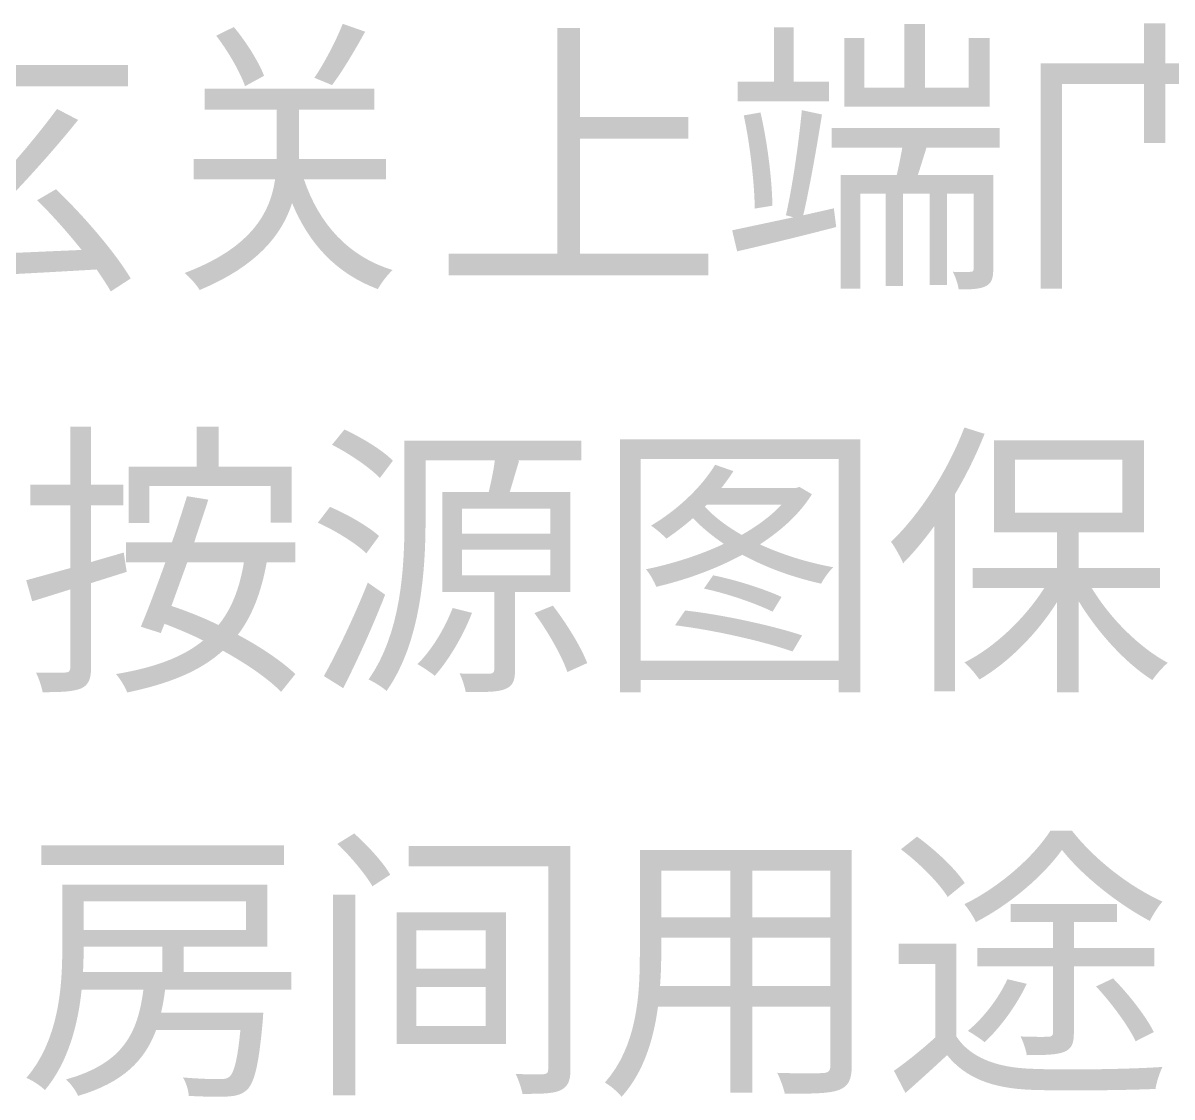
# Model space of a CAD drawing. Header units: millimetres. Extents: x -4600 to 229000, y -4300 to 19460.
# Drawn here: x 20593 to 21732, y 10170 to 11236 of the extents above; entities that cross this region are included whole.
import ezdxf

# ---------------------------------------------------------------- set-up
doc = ezdxf.new("R2010")
doc.units = ezdxf.units.MM
doc.header["$LTSCALE"] = 100
doc.layers.add('A-NOTE', color=7, linetype='Continuous', lineweight=18)

# ---------------------------------------------------------------- blocks, each defined once
blk = doc.blocks.new('A01_SHEET')
at = {"layer": 'A-NOTE'}
h = blk.add_hatch(color=256, dxfattribs=at)
edge = h.paths.add_edge_path()
edge.add_spline(control_points=[(20460.2, 11115.6), (20488.2, 11099), (20522.6, 11074.4), (20544.1, 11055.2)], knot_values=[0, 0, 0, 0, 1, 1, 1, 1], degree=3, periodic=0)
edge.add_spline(control_points=[(20544.1, 11055.2), (20526, 11036.3), (20507.7, 11018.8), (20491.1, 11004.2)], knot_values=[0, 0, 0, 0, 1, 1, 1, 1], degree=3, periodic=0)
edge.add_line((20491.1, 11004.2), (20449, 11002.7))
edge.add_line((20449, 11002.7), (20451.3, 10980.4))
edge.add_spline(control_points=[(20451.3, 10980.4), (20506, 10983), (20587.6, 10987), (20665.6, 10991.6)], knot_values=[0, 0, 0, 0, 1, 1, 1, 1], degree=3, periodic=0)
edge.add_spline(control_points=[(20665.6, 10991.6), (20671, 10983.5), (20675.9, 10976.4), (20679.6, 10969.8)], knot_values=[0, 0, 0, 0, 1, 1, 1, 1], degree=3, periodic=0)
edge.add_line((20679.6, 10969.8), (20699.4, 10982.7))
edge.add_spline(control_points=[(20699.4, 10982.7), (20684.8, 11007.3), (20653.8, 11044), (20625.2, 11071.2)], knot_values=[0, 0, 0, 0, 1, 1, 1, 1], degree=3, periodic=0)
edge.add_line((20625.2, 11071.2), (20606.5, 11060.3))
edge.add_spline(control_points=[(20606.5, 11060.3), (20621.2, 11046), (20636.9, 11028.2), (20650.7, 11011)], knot_values=[0, 0, 0, 0, 1, 1, 1, 1], degree=3, periodic=0)
edge.add_line((20650.7, 11011), (20520.6, 11005.3))
edge.add_spline(control_points=[(20520.6, 11005.3), (20562.4, 11043.4), (20611.7, 11095.6), (20647.2, 11140)], knot_values=[0, 0, 0, 0, 1, 1, 1, 1], degree=3, periodic=0)
edge.add_line((20647.2, 11140), (20626.3, 11150.9))
edge.add_spline(control_points=[(20626.3, 11150.9), (20608.3, 11126.5), (20584.8, 11098.4), (20559.8, 11071.8)], knot_values=[0, 0, 0, 0, 1, 1, 1, 1], degree=3, periodic=0)
edge.add_spline(control_points=[(20559.8, 11071.8), (20548.7, 11081.8), (20533.2, 11093.3), (20516.9, 11104.2)], knot_values=[0, 0, 0, 0, 1, 1, 1, 1], degree=3, periodic=0)
edge.add_spline(control_points=[(20516.9, 11104.2), (20534.6, 11122.5), (20555.6, 11149.1), (20571.6, 11171.5)], knot_values=[0, 0, 0, 0, 1, 1, 1, 1], degree=3, periodic=0)
edge.add_line((20571.6, 11171.5), (20567.6, 11173.2))
edge.add_line((20567.6, 11173.2), (20696.8, 11173.2))
edge.add_line((20696.8, 11173.2), (20696.8, 11194.4))
edge.add_line((20696.8, 11194.4), (20581.3, 11194.4))
edge.add_line((20581.3, 11194.4), (20581.3, 11236.2))
edge.add_line((20581.3, 11236.2), (20559, 11236.2))
edge.add_line((20559, 11236.2), (20559, 11194.4))
edge.add_line((20559, 11194.4), (20444.7, 11194.4))
edge.add_line((20444.7, 11194.4), (20444.7, 11173.2))
edge.add_line((20444.7, 11173.2), (20544.7, 11173.2))
edge.add_spline(control_points=[(20544.7, 11173.2), (20532.6, 11154.3), (20515.7, 11131.7), (20500.5, 11115)], knot_values=[0, 0, 0, 0, 1, 1, 1, 1], degree=3, periodic=0)
edge.add_spline(control_points=[(20500.5, 11115), (20491.4, 11120.8), (20482.2, 11126.5), (20473.6, 11131.4)], knot_values=[0, 0, 0, 0, 1, 1, 1, 1], degree=3, periodic=0)
edge.add_line((20473.6, 11131.4), (20460.2, 11115.6))
h = blk.add_hatch(color=256, dxfattribs=at)
edge = h.paths.add_edge_path()
edge.add_spline(control_points=[(20784.2, 11223.6), (20795.9, 11208.4), (20808, 11187.5), (20812.8, 11173.5)], knot_values=[0, 0, 0, 0, 1, 1, 1, 1], degree=3, periodic=0)
edge.add_line((20812.8, 11173.5), (20831.7, 11183.8))
edge.add_spline(control_points=[(20831.7, 11183.8), (20826.6, 11197.3), (20814, 11217.6), (20801.7, 11232.2)], knot_values=[0, 0, 0, 0, 1, 1, 1, 1], degree=3, periodic=0)
edge.add_line((20801.7, 11232.2), (20784.2, 11223.6))
h = blk.add_hatch(color=256, dxfattribs=at)
edge = h.paths.add_edge_path()
edge.add_spline(control_points=[(20909.7, 11235.4), (20903.4, 11219), (20891.3, 11196.1), (20881.6, 11181.8)], knot_values=[0, 0, 0, 0, 1, 1, 1, 1], degree=3, periodic=0)
edge.add_line((20881.6, 11181.8), (20899.1, 11174.6))
edge.add_spline(control_points=[(20899.1, 11174.6), (20909.4, 11188.1), (20921.7, 11209), (20932, 11227.6)], knot_values=[0, 0, 0, 0, 1, 1, 1, 1], degree=3, periodic=0)
edge.add_line((20932, 11227.6), (20909.7, 11235.4))
for points in [[(21122.5, 11231.4), (21122.5, 11007.3), (21014.8, 11007.3), (21014.8, 10985.8), (21272.4, 10985.8), (21272.4, 11007.3), (21145.2, 11007.3), (21145.2, 11121.3), (21252.6, 11121.3), (21252.6, 11142.8), (21145.2, 11142.8), (21145.2, 11231.4), (21122.5, 11231.4)], [(21337.7, 11231.9), (21337.7, 11178.1), (21301.6, 11178.1), (21301.6, 11158.6), (21392.1, 11158.6), (21392.1, 11178.1), (21357.2, 11178.1), (21357.2, 11231.9), (21337.7, 11231.9)], [(21407.3, 11221.3), (21407.3, 11153.1), (21551.4, 11153.1), (21551.4, 11221.3), (21530.8, 11221.3), (21530.8, 11172.1), (21487.5, 11172.1), (21487.5, 11235.1), (21466.9, 11235.1), (21466.9, 11172.1), (21427.1, 11172.1), (21427.1, 11221.3), (21407.3, 11221.3)], [(20697.4, 10795.8), (20697.4, 10740), (20717.7, 10740), (20717.7, 10776.6), (20838.3, 10776.6), (20838.3, 10740.3), (20859.2, 10740.3), (20859.2, 10795.8), (20786.5, 10795.8), (20786.5, 10835.7), (20764.7, 10835.7), (20764.7, 10795.8), (20697.4, 10795.8)], [(20610.8, 10420.2), (20610.8, 10400.7), (20851.5, 10400.7), (20851.5, 10420.2), (20610.8, 10420.2)], [(20900.2, 10371.2), (20900.2, 10172.1), (20922.3, 10172.1), (20922.3, 10371.2), (20900.2, 10371.2)]]:
    blk.add_hatch(color=256, dxfattribs=at).paths.add_polyline_path(points)
h = blk.add_hatch(color=256, dxfattribs=at)
edge = h.paths.add_edge_path()
edge.add_line((21704.7, 11235.9), (21704.7, 11196.1))
edge.add_line((21704.7, 11196.1), (21602.1, 11196.1))
edge.add_line((21602.1, 11196.1), (21602.1, 10972.4))
edge.add_line((21602.1, 10972.4), (21623.3, 10972.4))
edge.add_line((21623.3, 10972.4), (21623.3, 11175.8))
edge.add_line((21623.3, 11175.8), (21704.7, 11175.8))
edge.add_line((21704.7, 11175.8), (21704.7, 11117))
edge.add_line((21704.7, 11117), (21725.9, 11117))
edge.add_line((21725.9, 11117), (21725.9, 11175.8))
edge.add_line((21725.9, 11175.8), (21809.5, 11175.8))
edge.add_line((21809.5, 11175.8), (21809.5, 11000.2))
edge.add_spline(control_points=[(21809.5, 11000.2), (21809.5, 10995.3), (21807.8, 10993.9), (21802.7, 10993.6)], knot_values=[0, 0, 0, 0, 1, 1, 1, 1], degree=3, periodic=0)
edge.add_spline(control_points=[(21802.7, 10993.6), (21797.5, 10993.6), (21779.7, 10993.3), (21762, 10994.1)], knot_values=[0, 0, 0, 0, 1, 1, 1, 1], degree=3, periodic=0)
edge.add_spline(control_points=[(21762, 10994.1), (21765.4, 10988.1), (21768.9, 10978.1), (21770, 10972.1)], knot_values=[0, 0, 0, 0, 1, 1, 1, 1], degree=3, periodic=0)
edge.add_spline(control_points=[(21770, 10972.1), (21793.5, 10972.1), (21809.2, 10972.4), (21818.4, 10976.1)], knot_values=[0, 0, 0, 0, 1, 1, 1, 1], degree=3, periodic=0)
edge.add_spline(control_points=[(21818.4, 10976.1), (21827.6, 10979.5), (21831, 10986.1), (21831, 10999.9)], knot_values=[0, 0, 0, 0, 1, 1, 1, 1], degree=3, periodic=0)
edge.add_line((21831, 10999.9), (21831, 11196.1))
edge.add_line((21831, 11196.1), (21725.9, 11196.1))
edge.add_line((21725.9, 11196.1), (21725.9, 11235.9))
edge.add_line((21725.9, 11235.9), (21704.7, 11235.9))
h = blk.add_hatch(color=256, dxfattribs=at)
edge = h.paths.add_edge_path()
edge.add_line((20761.8, 11101.3), (20761.8, 11080.9))
edge.add_line((20761.8, 11080.9), (20842.6, 11080.9))
edge.add_spline(control_points=[(20842.6, 11080.9), (20838, 11048.9), (20820, 11013.3), (20752.9, 10988.1)], knot_values=[0, 0, 0, 0, 1, 1, 1, 1], degree=3, periodic=0)
edge.add_spline(control_points=[(20752.9, 10988.1), (20758.1, 10983.8), (20765, 10976.1), (20767.8, 10971.2)], knot_values=[0, 0, 0, 0, 1, 1, 1, 1], degree=3, periodic=0)
edge.add_spline(control_points=[(20767.8, 10971.2), (20824.9, 10995), (20849.5, 11026.2), (20859.5, 11057.5)], knot_values=[0, 0, 0, 0, 1, 1, 1, 1], degree=3, periodic=0)
edge.add_spline(control_points=[(20859.5, 11057.5), (20876.4, 11016.5), (20903.9, 10987.3), (20944.6, 10972.1)], knot_values=[0, 0, 0, 0, 1, 1, 1, 1], degree=3, periodic=0)
edge.add_spline(control_points=[(20944.6, 10972.1), (20947.8, 10978.1), (20954.1, 10986.4), (20959.2, 10991)], knot_values=[0, 0, 0, 0, 1, 1, 1, 1], degree=3, periodic=0)
edge.add_spline(control_points=[(20959.2, 10991), (20914.8, 11004.7), (20886.2, 11037.1), (20871.3, 11080.9)], knot_values=[0, 0, 0, 0, 1, 1, 1, 1], degree=3, periodic=0)
edge.add_line((20871.3, 11080.9), (20952.6, 11080.9))
edge.add_line((20952.6, 11080.9), (20952.6, 11101.3))
edge.add_line((20952.6, 11101.3), (20866.4, 11101.3))
edge.add_line((20866.4, 11101.3), (20866.4, 11106.4))
edge.add_line((20866.4, 11106.4), (20866.4, 11150.3))
edge.add_line((20866.4, 11150.3), (20941.2, 11150.3))
edge.add_line((20941.2, 11150.3), (20941.2, 11170.9))
edge.add_line((20941.2, 11170.9), (20772.7, 11170.9))
edge.add_line((20772.7, 11170.9), (20772.7, 11150.3))
edge.add_line((20772.7, 11150.3), (20844.3, 11150.3))
edge.add_line((20844.3, 11150.3), (20844.3, 11106.7))
edge.add_line((20844.3, 11106.7), (20844.3, 11101.3))
edge.add_line((20844.3, 11101.3), (20761.8, 11101.3))
h = blk.add_hatch(color=256, dxfattribs=at)
edge = h.paths.add_edge_path()
edge.add_spline(control_points=[(21365.2, 11149.7), (21362.3, 11118.2), (21355.7, 11072.4), (21349.4, 11045.4)], knot_values=[0, 0, 0, 0, 1, 1, 1, 1], degree=3, periodic=0)
edge.add_line((21349.4, 11045.4), (21356.9, 11043.4))
edge.add_line((21356.9, 11043.4), (21296.1, 11030.5))
edge.add_line((21296.1, 11030.5), (21301, 11009.6))
edge.add_spline(control_points=[(21301, 11009.6), (21328.5, 11015.9), (21364.9, 11024.8), (21399.3, 11033.7)], knot_values=[0, 0, 0, 0, 1, 1, 1, 1], degree=3, periodic=0)
edge.add_line((21399.3, 11033.7), (21397, 11052.3))
edge.add_line((21397, 11052.3), (21366.6, 11045.4))
edge.add_spline(control_points=[(21366.6, 11045.4), (21372.9, 11072.1), (21380.1, 11113.6), (21385.2, 11145.4)], knot_values=[0, 0, 0, 0, 1, 1, 1, 1], degree=3, periodic=0)
edge.add_line((21385.2, 11145.4), (21365.2, 11149.7))
edge = h.paths.add_edge_path(flags=0)
edge.add_spline(control_points=[(21307.6, 11144.5), (21313.9, 11115.3), (21318.2, 11076.9), (21318.5, 11052)], knot_values=[0, 0, 0, 0, 1, 1, 1, 1], degree=3, periodic=0)
edge.add_line((21318.5, 11052), (21336, 11054.9))
edge.add_spline(control_points=[(21336, 11054.9), (21335.7, 11080.1), (21331.1, 11117.9), (21324.2, 11147.4)], knot_values=[0, 0, 0, 0, 1, 1, 1, 1], degree=3, periodic=0)
edge.add_line((21324.2, 11147.4), (21307.6, 11144.5))
h = blk.add_hatch(color=256, dxfattribs=at)
edge = h.paths.add_edge_path()
edge.add_line((21403.9, 11085.5), (21403.9, 10972.4))
edge.add_line((21403.9, 10972.4), (21423.3, 10972.4))
edge.add_line((21423.3, 10972.4), (21423.3, 11066.9))
edge.add_line((21423.3, 11066.9), (21448.3, 11066.9))
edge.add_line((21448.3, 11066.9), (21448.3, 10975.2))
edge.add_line((21448.3, 10975.2), (21465.5, 10975.2))
edge.add_line((21465.5, 10975.2), (21465.5, 11066.9))
edge.add_line((21465.5, 11066.9), (21492.1, 11066.9))
edge.add_line((21492.1, 11066.9), (21492.1, 10976.1))
edge.add_line((21492.1, 10976.1), (21509.3, 10976.1))
edge.add_line((21509.3, 10976.1), (21509.3, 11066.9))
edge.add_line((21509.3, 11066.9), (21535.6, 11066.9))
edge.add_line((21535.6, 11066.9), (21535.6, 10992.4))
edge.add_spline(control_points=[(21535.6, 10992.4), (21535.6, 10990.1), (21535.1, 10989.3), (21532.5, 10989.3)], knot_values=[0, 0, 0, 0, 1, 1, 1, 1], degree=3, periodic=0)
edge.add_spline(control_points=[(21532.5, 10989.3), (21530.2, 10989), (21523, 10989), (21515, 10989.3)], knot_values=[0, 0, 0, 0, 1, 1, 1, 1], degree=3, periodic=0)
edge.add_spline(control_points=[(21515, 10989.3), (21517.6, 10984.4), (21520.2, 10977), (21520.8, 10971.8)], knot_values=[0, 0, 0, 0, 1, 1, 1, 1], degree=3, periodic=0)
edge.add_spline(control_points=[(21520.8, 10971.8), (21533.9, 10971.8), (21542, 10972.1), (21548, 10975.2)], knot_values=[0, 0, 0, 0, 1, 1, 1, 1], degree=3, periodic=0)
edge.add_spline(control_points=[(21548, 10975.2), (21553.7, 10978.1), (21555.1, 10983.3), (21555.1, 10992.1)], knot_values=[0, 0, 0, 0, 1, 1, 1, 1], degree=3, periodic=0)
edge.add_line((21555.1, 10992.1), (21555.1, 11085.5))
edge.add_line((21555.1, 11085.5), (21480.4, 11085.5))
edge.add_line((21480.4, 11085.5), (21488.9, 11112.5))
edge.add_line((21488.9, 11112.5), (21561.4, 11112.5))
edge.add_line((21561.4, 11112.5), (21561.4, 11131.9))
edge.add_line((21561.4, 11131.9), (21394.7, 11131.9))
edge.add_line((21394.7, 11131.9), (21394.7, 11112.5))
edge.add_line((21394.7, 11112.5), (21464.9, 11112.5))
edge.add_spline(control_points=[(21464.9, 11112.5), (21463.2, 11103.6), (21461.4, 11093.8), (21459.4, 11085.5)], knot_values=[0, 0, 0, 0, 1, 1, 1, 1], degree=3, periodic=0)
edge.add_line((21459.4, 11085.5), (21403.9, 11085.5))
h = blk.add_hatch(color=256, dxfattribs=at)
edge = h.paths.add_edge_path()
edge.add_line((20639.5, 10835.7), (20639.5, 10778.1))
edge.add_line((20639.5, 10778.1), (20599.7, 10778.1))
edge.add_line((20599.7, 10778.1), (20599.7, 10757.7))
edge.add_line((20599.7, 10757.7), (20639.5, 10757.7))
edge.add_line((20639.5, 10757.7), (20639.5, 10695.3))
edge.add_line((20639.5, 10695.3), (20595.7, 10683.2))
edge.add_line((20595.7, 10683.2), (20601.7, 10662.3))
edge.add_line((20601.7, 10662.3), (20639.5, 10674.1))
edge.add_line((20639.5, 10674.1), (20639.5, 10597))
edge.add_spline(control_points=[(20639.5, 10597), (20639.5, 10592.7), (20637.8, 10591.6), (20634.1, 10591.6)], knot_values=[0, 0, 0, 0, 1, 1, 1, 1], degree=3, periodic=0)
edge.add_spline(control_points=[(20634.1, 10591.6), (20630.3, 10591.3), (20618.6, 10591.3), (20605.4, 10591.6)], knot_values=[0, 0, 0, 0, 1, 1, 1, 1], degree=3, periodic=0)
edge.add_spline(control_points=[(20605.4, 10591.6), (20608.3, 10585.8), (20611.1, 10577.2), (20612, 10572.1)], knot_values=[0, 0, 0, 0, 1, 1, 1, 1], degree=3, periodic=0)
edge.add_spline(control_points=[(20612, 10572.1), (20630.9, 10572.1), (20642.6, 10572.7), (20650.1, 10575.8)], knot_values=[0, 0, 0, 0, 1, 1, 1, 1], degree=3, periodic=0)
edge.add_spline(control_points=[(20650.1, 10575.8), (20657.5, 10579.2), (20660.1, 10585), (20660.1, 10597)], knot_values=[0, 0, 0, 0, 1, 1, 1, 1], degree=3, periodic=0)
edge.add_line((20660.1, 10597), (20660.1, 10680.4))
edge.add_line((20660.1, 10680.4), (20695.4, 10691.5))
edge.add_line((20695.4, 10691.5), (20692.5, 10710.7))
edge.add_line((20692.5, 10710.7), (20660.1, 10701.3))
edge.add_line((20660.1, 10701.3), (20660.1, 10757.7))
edge.add_line((20660.1, 10757.7), (20692.2, 10757.7))
edge.add_line((20692.2, 10757.7), (20692.2, 10778.1))
edge.add_line((20692.2, 10778.1), (20660.1, 10778.1))
edge.add_line((20660.1, 10778.1), (20660.1, 10835.7))
edge.add_line((20660.1, 10835.7), (20639.5, 10835.7))
h = blk.add_hatch(color=256, dxfattribs=at)
edge = h.paths.add_edge_path()
edge.add_spline(control_points=[(20899.1, 10817.6), (20916.2, 10809), (20936.6, 10795), (20946.6, 10784.7)], knot_values=[0, 0, 0, 0, 1, 1, 1, 1], degree=3, periodic=0)
edge.add_line((20946.6, 10784.7), (20959.5, 10801.8))
edge.add_spline(control_points=[(20959.5, 10801.8), (20949.5, 10812.2), (20928.6, 10824.8), (20911.4, 10832.8)], knot_values=[0, 0, 0, 0, 1, 1, 1, 1], degree=3, periodic=0)
edge.add_line((20911.4, 10832.8), (20899.1, 10817.6))
h = blk.add_hatch(color=256, dxfattribs=at)
edge = h.paths.add_edge_path()
edge.add_spline(control_points=[(21526.5, 10834.8), (21509.9, 10791.5), (21482.4, 10748.8), (21453.7, 10721.3)], knot_values=[0, 0, 0, 0, 1, 1, 1, 1], degree=3, periodic=0)
edge.add_spline(control_points=[(21453.7, 10721.3), (21457.4, 10716.5), (21463.7, 10705), (21465.7, 10700.1)], knot_values=[0, 0, 0, 0, 1, 1, 1, 1], degree=3, periodic=0)
edge.add_spline(control_points=[(21465.7, 10700.1), (21476.3, 10710.7), (21486.7, 10723.3), (21496.7, 10737.1)], knot_values=[0, 0, 0, 0, 1, 1, 1, 1], degree=3, periodic=0)
edge.add_line((21496.7, 10737.1), (21496.7, 10572.9))
edge.add_line((21496.7, 10572.9), (21517.3, 10572.9))
edge.add_line((21517.3, 10572.9), (21517.3, 10768.9))
edge.add_spline(control_points=[(21517.3, 10768.9), (21528.5, 10787.8), (21538.5, 10808.2), (21546.5, 10828.5)], knot_values=[0, 0, 0, 0, 1, 1, 1, 1], degree=3, periodic=0)
edge.add_line((21546.5, 10828.5), (21526.5, 10834.8))
h = blk.add_hatch(color=256, dxfattribs=at)
edge = h.paths.add_edge_path()
edge.add_line((21008.5, 10770.9), (21008.5, 10671.5))
edge.add_line((21008.5, 10671.5), (21060.1, 10671.5))
edge.add_line((21060.1, 10671.5), (21060.1, 10595))
edge.add_spline(control_points=[(21060.1, 10595), (21060.1, 10591.8), (21058.9, 10590.7), (21055.5, 10590.4)], knot_values=[0, 0, 0, 0, 1, 1, 1, 1], degree=3, periodic=0)
edge.add_spline(control_points=[(21055.5, 10590.4), (21051.8, 10590.4), (21039.2, 10590.4), (21025.7, 10590.7)], knot_values=[0, 0, 0, 0, 1, 1, 1, 1], degree=3, periodic=0)
edge.add_spline(control_points=[(21025.7, 10590.7), (21028.3, 10585.3), (21030.8, 10577.5), (21031.7, 10572.4)], knot_values=[0, 0, 0, 0, 1, 1, 1, 1], degree=3, periodic=0)
edge.add_spline(control_points=[(21031.7, 10572.4), (21050.6, 10572.1), (21063.2, 10572.1), (21071, 10575.2), (21078.7, 10578.4), (21080.7, 10583.8), (21080.7, 10594.4)], knot_values=[0, 0, 0, 0, 1, 1, 1, 2, 2, 2, 2], degree=3, periodic=0)
edge.add_line((21080.7, 10594.4), (21080.7, 10671.5))
edge.add_line((21080.7, 10671.5), (21135.7, 10671.5))
edge.add_line((21135.7, 10671.5), (21135.7, 10770.9))
edge.add_line((21135.7, 10770.9), (21075.5, 10770.9))
edge.add_line((21075.5, 10770.9), (21084.7, 10801.8))
edge.add_line((21084.7, 10801.8), (21083.3, 10802.1))
edge.add_line((21083.3, 10802.1), (21146.6, 10802.1))
edge.add_line((21146.6, 10802.1), (21146.6, 10821.6))
edge.add_line((21146.6, 10821.6), (20971, 10821.6))
edge.add_line((20971, 10821.6), (20971, 10743.1))
edge.add_spline(control_points=[(20971, 10743.1), (20971, 10695.8), (20967.8, 10630.8), (20935.4, 10584.7)], knot_values=[0, 0, 0, 0, 1, 1, 1, 1], degree=3, periodic=0)
edge.add_spline(control_points=[(20935.4, 10584.7), (20940.3, 10582.4), (20949.5, 10577), (20953.2, 10573.2)], knot_values=[0, 0, 0, 0, 1, 1, 1, 1], degree=3, periodic=0)
edge.add_spline(control_points=[(20953.2, 10573.2), (20987.3, 10621.4), (20991.9, 10693), (20991.9, 10743.1)], knot_values=[0, 0, 0, 0, 1, 1, 1, 1], degree=3, periodic=0)
edge.add_line((20991.9, 10743.1), (20991.9, 10802.1))
edge.add_line((20991.9, 10802.1), (21060.6, 10802.1))
edge.add_spline(control_points=[(21060.6, 10802.1), (21059.5, 10792.7), (21056.9, 10780.6), (21054.6, 10770.9)], knot_values=[0, 0, 0, 0, 1, 1, 1, 1], degree=3, periodic=0)
edge.add_line((21054.6, 10770.9), (21008.5, 10770.9))
edge = h.paths.add_edge_path(flags=0)
edge.add_spline(control_points=[(21018.8, 10655.7), (21010.8, 10635.1), (20998.2, 10614.2), (20983.9, 10599.9)], knot_values=[0, 0, 0, 0, 1, 1, 1, 1], degree=3, periodic=0)
edge.add_spline(control_points=[(20983.9, 10599.9), (20988.7, 10597.3), (20997, 10591.6), (21001.1, 10588.4)], knot_values=[0, 0, 0, 0, 1, 1, 1, 1], degree=3, periodic=0)
edge.add_spline(control_points=[(21001.1, 10588.4), (21014.8, 10603.9), (21029.1, 10627.7), (21038, 10650.9)], knot_values=[0, 0, 0, 0, 1, 1, 1, 1], degree=3, periodic=0)
edge.add_line((21038, 10650.9), (21018.8, 10655.7))
edge = h.paths.add_edge_path(flags=0)
edge.add_spline(control_points=[(21099.9, 10650.6), (21113.4, 10632.2), (21127.4, 10607.6), (21132.6, 10592.1)], knot_values=[0, 0, 0, 0, 1, 1, 1, 1], degree=3, periodic=0)
edge.add_line((21132.6, 10592.1), (21152.3, 10601))
edge.add_spline(control_points=[(21152.3, 10601), (21146.3, 10616.8), (21131.7, 10640.6), (21118.2, 10658)], knot_values=[0, 0, 0, 0, 1, 1, 1, 1], degree=3, periodic=0)
edge.add_line((21118.2, 10658), (21099.9, 10650.6))
h.paths.add_polyline_path([(21028, 10713.6), (21115.6, 10713.6), (21115.6, 10688.1), (21028, 10688.1), (21028, 10713.6)], flags=0)
h.paths.add_polyline_path([(21028, 10754.3), (21115.6, 10754.3), (21115.6, 10729.4), (21028, 10729.4), (21028, 10754.3)], flags=0)
h = blk.add_hatch(color=256, dxfattribs=at)
h.paths.add_polyline_path([(21184.7, 10823), (21184.7, 10572.1), (21205.3, 10572.1), (21205.3, 10584.1), (21401.9, 10584.1), (21401.9, 10572.1), (21423.3, 10572.1), (21423.3, 10823), (21184.7, 10823)])
h.paths.add_polyline_path([(21205.3, 10603.3), (21205.3, 10803.6), (21401.9, 10803.6), (21401.9, 10603.3), (21205.3, 10603.3)], flags=0)
edge = h.paths.add_edge_path(flags=0)
edge.add_spline(control_points=[(21279.2, 10797.8), (21264.9, 10774.3), (21240.3, 10752), (21215.6, 10737.4)], knot_values=[0, 0, 0, 0, 1, 1, 1, 1], degree=3, periodic=0)
edge.add_spline(control_points=[(21215.6, 10737.4), (21220.2, 10734.5), (21227.7, 10727.9), (21230.8, 10724.5)], knot_values=[0, 0, 0, 0, 1, 1, 1, 1], degree=3, periodic=0)
edge.add_spline(control_points=[(21230.8, 10724.5), (21239.4, 10730.2), (21248.3, 10737.1), (21257.2, 10744.8)], knot_values=[0, 0, 0, 0, 1, 1, 1, 1], degree=3, periodic=0)
edge.add_spline(control_points=[(21257.2, 10744.8), (21265.8, 10735.7), (21276.4, 10727.1), (21287.8, 10719.3)], knot_values=[0, 0, 0, 0, 1, 1, 1, 1], degree=3, periodic=0)
edge.add_spline(control_points=[(21287.8, 10719.3), (21263.5, 10707.9), (21236, 10699.3), (21210.5, 10694.1)], knot_values=[0, 0, 0, 0, 1, 1, 1, 1], degree=3, periodic=0)
edge.add_spline(control_points=[(21210.5, 10694.1), (21214.2, 10690.1), (21218.8, 10681.8), (21220.8, 10676.7)], knot_values=[0, 0, 0, 0, 1, 1, 1, 1], degree=3, periodic=0)
edge.add_spline(control_points=[(21220.8, 10676.7), (21248.9, 10683.2), (21278.9, 10693.8), (21306.2, 10708.5)], knot_values=[0, 0, 0, 0, 1, 1, 1, 1], degree=3, periodic=0)
edge.add_spline(control_points=[(21306.2, 10708.5), (21329.9, 10695.6), (21357.2, 10685.8), (21384.4, 10679.8)], knot_values=[0, 0, 0, 0, 1, 1, 1, 1], degree=3, periodic=0)
edge.add_spline(control_points=[(21384.4, 10679.8), (21387, 10685), (21392.4, 10692.4), (21396.4, 10696.1)], knot_values=[0, 0, 0, 0, 1, 1, 1, 1], degree=3, periodic=0)
edge.add_spline(control_points=[(21396.4, 10696.1), (21371.2, 10700.7), (21346, 10708.5), (21323.6, 10718.8)], knot_values=[0, 0, 0, 0, 1, 1, 1, 1], degree=3, periodic=0)
edge.add_spline(control_points=[(21323.6, 10718.8), (21345.1, 10732.8), (21363.2, 10749.1), (21375.2, 10768.6)], knot_values=[0, 0, 0, 0, 1, 1, 1, 1], degree=3, periodic=0)
edge.add_line((21375.2, 10768.6), (21362.9, 10775.8))
edge.add_line((21362.9, 10775.8), (21359.7, 10774.9))
edge.add_line((21359.7, 10774.9), (21285.5, 10774.9))
edge.add_spline(control_points=[(21285.5, 10774.9), (21289.8, 10780.4), (21293.8, 10785.8), (21297.3, 10791.5)], knot_values=[0, 0, 0, 0, 1, 1, 1, 1], degree=3, periodic=0)
edge.add_line((21297.3, 10791.5), (21279.2, 10797.8))
edge = h.paths.add_edge_path(flags=0)
edge.add_line((21268.9, 10756.3), (21270.9, 10758.3))
edge.add_line((21270.9, 10758.3), (21345.1, 10758.3))
edge.add_spline(control_points=[(21345.1, 10758.3), (21334.8, 10747.1), (21321.1, 10737.1), (21305.6, 10728.2)], knot_values=[0, 0, 0, 0, 1, 1, 1, 1], degree=3, periodic=0)
edge.add_spline(control_points=[(21305.6, 10728.2), (21291, 10736.5), (21278.4, 10746), (21268.9, 10756.3)], knot_values=[0, 0, 0, 0, 1, 1, 1, 1], degree=3, periodic=0)
edge = h.paths.add_edge_path(flags=0)
edge.add_spline(control_points=[(21239.4, 10638.5), (21278.9, 10633.7), (21328.5, 10622.2), (21356, 10612.5)], knot_values=[0, 0, 0, 0, 1, 1, 1, 1], degree=3, periodic=0)
edge.add_line((21356, 10612.5), (21365.5, 10628.5))
edge.add_spline(control_points=[(21365.5, 10628.5), (21337.7, 10637.7), (21288.1, 10648.9), (21249.4, 10653.2)], knot_values=[0, 0, 0, 0, 1, 1, 1, 1], degree=3, periodic=0)
edge.add_line((21249.4, 10653.2), (21239.4, 10638.5))
edge = h.paths.add_edge_path(flags=0)
edge.add_spline(control_points=[(21268.1, 10674.9), (21291, 10670.1), (21320.2, 10660), (21336.2, 10652)], knot_values=[0, 0, 0, 0, 1, 1, 1, 1], degree=3, periodic=0)
edge.add_line((21336.2, 10652), (21345.1, 10666.6))
edge.add_spline(control_points=[(21345.1, 10666.6), (21329.1, 10674.1), (21300.2, 10683.5), (21277.2, 10688.1)], knot_values=[0, 0, 0, 0, 1, 1, 1, 1], degree=3, periodic=0)
edge.add_line((21277.2, 10688.1), (21268.1, 10674.9))
h = blk.add_hatch(color=256, dxfattribs=at)
edge = h.paths.add_edge_path()
edge.add_line((21556, 10822.2), (21556, 10730.8))
edge.add_line((21556, 10730.8), (21618.4, 10730.8))
edge.add_line((21618.4, 10730.8), (21618.4, 10695.3))
edge.add_line((21618.4, 10695.3), (21534.8, 10695.3))
edge.add_line((21534.8, 10695.3), (21534.8, 10675.5))
edge.add_line((21534.8, 10675.5), (21605.8, 10675.5))
edge.add_spline(control_points=[(21605.8, 10675.5), (21586.4, 10645.1), (21556, 10616.2), (21526.5, 10601.6)], knot_values=[0, 0, 0, 0, 1, 1, 1, 1], degree=3, periodic=0)
edge.add_spline(control_points=[(21526.5, 10601.6), (21531.4, 10597.6), (21537.9, 10589.8), (21541.4, 10584.7)], knot_values=[0, 0, 0, 0, 1, 1, 1, 1], degree=3, periodic=0)
edge.add_spline(control_points=[(21541.4, 10584.7), (21569.5, 10601), (21598.4, 10629.7), (21618.4, 10661.5)], knot_values=[0, 0, 0, 0, 1, 1, 1, 1], degree=3, periodic=0)
edge.add_line((21618.4, 10661.5), (21618.4, 10572.1))
edge.add_line((21618.4, 10572.1), (21639.9, 10572.1))
edge.add_line((21639.9, 10572.1), (21639.9, 10662.3))
edge.add_spline(control_points=[(21639.9, 10662.3), (21659.1, 10630.8), (21686.6, 10600.7), (21713, 10584.1)], knot_values=[0, 0, 0, 0, 1, 1, 1, 1], degree=3, periodic=0)
edge.add_spline(control_points=[(21713, 10584.1), (21716.7, 10589.6), (21723.3, 10597), (21728.2, 10601.3)], knot_values=[0, 0, 0, 0, 1, 1, 1, 1], degree=3, periodic=0)
edge.add_spline(control_points=[(21728.2, 10601.3), (21700.4, 10616.2), (21671.2, 10645.1), (21652.8, 10675.5)], knot_values=[0, 0, 0, 0, 1, 1, 1, 1], degree=3, periodic=0)
edge.add_line((21652.8, 10675.5), (21720.4, 10675.5))
edge.add_line((21720.4, 10675.5), (21720.4, 10695.3))
edge.add_line((21720.4, 10695.3), (21639.9, 10695.3))
edge.add_line((21639.9, 10695.3), (21639.9, 10730.8))
edge.add_line((21639.9, 10730.8), (21704.7, 10730.8))
edge.add_line((21704.7, 10730.8), (21704.7, 10822.2))
edge.add_line((21704.7, 10822.2), (21556, 10822.2))
h.paths.add_polyline_path([(21576.6, 10803), (21683.2, 10803), (21683.2, 10750.3), (21576.6, 10750.3), (21576.6, 10803)], flags=0)
h = blk.add_hatch(color=256, dxfattribs=at)
edge = h.paths.add_edge_path()
edge.add_line((20694.8, 10720.8), (20694.8, 10701))
edge.add_line((20694.8, 10701), (20733.8, 10701))
edge.add_spline(control_points=[(20733.8, 10701), (20725.2, 10677.2), (20716.6, 10654), (20709.4, 10637.1)], knot_values=[0, 0, 0, 0, 1, 1, 1, 1], degree=3, periodic=0)
edge.add_line((20709.4, 10637.1), (20729.2, 10630.8))
edge.add_line((20729.2, 10630.8), (20732.9, 10640))
edge.add_spline(control_points=[(20732.9, 10640), (20745.5, 10635.1), (20758.7, 10629.7), (20771.3, 10623.4)], knot_values=[0, 0, 0, 0, 1, 1, 1, 1], degree=3, periodic=0)
edge.add_spline(control_points=[(20771.3, 10623.4), (20750.7, 10606.5), (20722.3, 10596.4), (20684.8, 10590.1)], knot_values=[0, 0, 0, 0, 1, 1, 1, 1], degree=3, periodic=0)
edge.add_spline(control_points=[(20684.8, 10590.1), (20688.8, 10585.5), (20694.2, 10576.7), (20695.9, 10571.8)], knot_values=[0, 0, 0, 0, 1, 1, 1, 1], degree=3, periodic=0)
edge.add_spline(control_points=[(20695.9, 10571.8), (20736.9, 10580.4), (20768.1, 10592.7), (20790.8, 10613.3)], knot_values=[0, 0, 0, 0, 1, 1, 1, 1], degree=3, periodic=0)
edge.add_spline(control_points=[(20790.8, 10613.3), (20814.5, 10600.2), (20835.5, 10585.8), (20848.6, 10572.4)], knot_values=[0, 0, 0, 0, 1, 1, 1, 1], degree=3, periodic=0)
edge.add_line((20848.6, 10572.4), (20862.7, 10590.1))
edge.add_spline(control_points=[(20862.7, 10590.1), (20849.2, 10603), (20828.6, 10616.8), (20805.7, 10629.1)], knot_values=[0, 0, 0, 0, 1, 1, 1, 1], degree=3, periodic=0)
edge.add_spline(control_points=[(20805.7, 10629.1), (20819.7, 10647.4), (20828.9, 10670.9), (20834.3, 10701)], knot_values=[0, 0, 0, 0, 1, 1, 1, 1], degree=3, periodic=0)
edge.add_line((20834.3, 10701), (20862.7, 10701))
edge.add_line((20862.7, 10701), (20862.7, 10720.8))
edge.add_line((20862.7, 10720.8), (20762.4, 10720.8))
edge.add_line((20762.4, 10720.8), (20776.4, 10763.2))
edge.add_line((20776.4, 10763.2), (20755.2, 10766.6))
edge.add_spline(control_points=[(20755.2, 10766.6), (20750.9, 10752.6), (20745.8, 10736.8), (20740.3, 10720.8)], knot_values=[0, 0, 0, 0, 1, 1, 1, 1], degree=3, periodic=0)
edge.add_line((20740.3, 10720.8), (20694.8, 10720.8))
edge = h.paths.add_edge_path(flags=0)
edge.add_line((20755.5, 10701), (20811.7, 10701))
edge.add_spline(control_points=[(20811.7, 10701), (20807.4, 10674.9), (20799.4, 10654.6), (20786.5, 10638.8)], knot_values=[0, 0, 0, 0, 1, 1, 1, 1], degree=3, periodic=0)
edge.add_spline(control_points=[(20786.5, 10638.8), (20771, 10646.3), (20755, 10652.6), (20739.8, 10657.7)], knot_values=[0, 0, 0, 0, 1, 1, 1, 1], degree=3, periodic=0)
edge.add_line((20739.8, 10657.7), (20755.5, 10701))
h = blk.add_hatch(color=256, dxfattribs=at)
edge = h.paths.add_edge_path()
edge.add_spline(control_points=[(20885, 10740.3), (20902.5, 10732.5), (20923.1, 10719.6), (20933.2, 10709.9)], knot_values=[0, 0, 0, 0, 1, 1, 1, 1], degree=3, periodic=0)
edge.add_line((20933.2, 10709.9), (20945.8, 10727.1))
edge.add_spline(control_points=[(20945.8, 10727.1), (20935.4, 10736.5), (20914.2, 10748.8), (20897.1, 10756)], knot_values=[0, 0, 0, 0, 1, 1, 1, 1], degree=3, periodic=0)
edge.add_line((20897.1, 10756), (20885, 10740.3))
h = blk.add_hatch(color=256, dxfattribs=at)
edge = h.paths.add_edge_path()
edge.add_line((20891, 10588.1), (20910.2, 10576.1))
edge.add_spline(control_points=[(20910.2, 10576.1), (20924, 10603), (20940, 10638.5), (20951.8, 10668.9)], knot_values=[0, 0, 0, 0, 1, 1, 1, 1], degree=3, periodic=0)
edge.add_line((20951.8, 10668.9), (20934.6, 10680.9))
edge.add_spline(control_points=[(20934.6, 10680.9), (20921.7, 10648.3), (20903.6, 10610.5), (20891, 10588.1)], knot_values=[0, 0, 0, 0, 1, 1, 1, 1], degree=3, periodic=0)
h = blk.add_hatch(color=256, dxfattribs=at)
edge = h.paths.add_edge_path()
edge.add_spline(control_points=[(20904.5, 10421.6), (20917.7, 10409), (20932.6, 10391), (20939.2, 10379.5)], knot_values=[0, 0, 0, 0, 1, 1, 1, 1], degree=3, periodic=0)
edge.add_line((20939.2, 10379.5), (20956.9, 10391))
edge.add_spline(control_points=[(20956.9, 10391), (20950.1, 10403), (20934.6, 10419.9), (20921.1, 10431.9)], knot_values=[0, 0, 0, 0, 1, 1, 1, 1], degree=3, periodic=0)
edge.add_line((20921.1, 10431.9), (20904.5, 10421.6))
h = blk.add_hatch(color=256, dxfattribs=at)
edge = h.paths.add_edge_path()
edge.add_spline(control_points=[(21623.3, 10415.6), (21643.4, 10389.8), (21679.5, 10361.5), (21710.4, 10345.1)], knot_values=[0, 0, 0, 0, 1, 1, 1, 1], degree=3, periodic=0)
edge.add_spline(control_points=[(21710.4, 10345.1), (21713.6, 10351.1), (21718.4, 10359.2), (21723, 10364.3)], knot_values=[0, 0, 0, 0, 1, 1, 1, 1], degree=3, periodic=0)
edge.add_spline(control_points=[(21723, 10364.3), (21690.6, 10378.9), (21655.7, 10405.9), (21633.1, 10434.8)], knot_values=[0, 0, 0, 0, 1, 1, 1, 1], degree=3, periodic=0)
edge.add_line((21633.1, 10434.8), (21611.9, 10434.8))
edge.add_spline(control_points=[(21611.9, 10434.8), (21595, 10408.2), (21560.9, 10378.6), (21526.5, 10361.7)], knot_values=[0, 0, 0, 0, 1, 1, 1, 1], degree=3, periodic=0)
edge.add_spline(control_points=[(21526.5, 10361.7), (21530.2, 10357.2), (21535.6, 10349.1), (21537.9, 10344)], knot_values=[0, 0, 0, 0, 1, 1, 1, 1], degree=3, periodic=0)
edge.add_spline(control_points=[(21537.9, 10344), (21572.3, 10361.7), (21605.6, 10390.7), (21623.3, 10415.6)], knot_values=[0, 0, 0, 0, 1, 1, 1, 1], degree=3, periodic=0)
h = blk.add_hatch(color=256, dxfattribs=at)
edge = h.paths.add_edge_path()
edge.add_line((20975, 10419.6), (20975, 10399.3))
edge.add_line((20975, 10399.3), (21113.6, 10399.3))
edge.add_line((21113.6, 10399.3), (21113.6, 10198.2))
edge.add_spline(control_points=[(21113.6, 10198.2), (21113.6, 10194.4), (21112.5, 10193.3), (21108.8, 10193)], knot_values=[0, 0, 0, 0, 1, 1, 1, 1], degree=3, periodic=0)
edge.add_spline(control_points=[(21108.8, 10193), (21105, 10193), (21093.3, 10192.7), (21081.3, 10193.3)], knot_values=[0, 0, 0, 0, 1, 1, 1, 1], degree=3, periodic=0)
edge.add_spline(control_points=[(21081.3, 10193.3), (21084.1, 10187.8), (21087, 10178.7), (21088.1, 10173.5)], knot_values=[0, 0, 0, 0, 1, 1, 1, 1], degree=3, periodic=0)
edge.add_spline(control_points=[(21088.1, 10173.5), (21105.6, 10173.5), (21117.9, 10173.5), (21125.7, 10177)], knot_values=[0, 0, 0, 0, 1, 1, 1, 1], degree=3, periodic=0)
edge.add_spline(control_points=[(21125.7, 10177), (21133.1, 10180.7), (21135.7, 10186.1), (21135.7, 10198.2)], knot_values=[0, 0, 0, 0, 1, 1, 1, 1], degree=3, periodic=0)
edge.add_line((21135.7, 10198.2), (21135.7, 10419.6))
edge.add_line((21135.7, 10419.6), (20975, 10419.6))
h.paths.add_polyline_path([(20963.2, 10353.7), (20963.2, 10223.1), (21071.8, 10223.1), (21071.8, 10353.7), (20963.2, 10353.7)], flags=0)
h.paths.add_polyline_path([(20982.7, 10279.5), (21051.5, 10279.5), (21051.5, 10240.8), (20982.7, 10240.8), (20982.7, 10279.5)], flags=0)
h.paths.add_polyline_path([(20982.7, 10335.7), (21051.5, 10335.7), (21051.5, 10297.6), (20982.7, 10297.6), (20982.7, 10335.7)], flags=0)
h = blk.add_hatch(color=256, dxfattribs=at)
edge = h.paths.add_edge_path()
edge.add_spline(control_points=[(21463.5, 10416.2), (21481.2, 10403), (21501.3, 10382.9), (21509.9, 10368.9)], knot_values=[0, 0, 0, 0, 1, 1, 1, 1], degree=3, periodic=0)
edge.add_line((21509.9, 10368.9), (21526.8, 10382.7))
edge.add_spline(control_points=[(21526.8, 10382.7), (21517.9, 10396.7), (21497.3, 10415.9), (21479.5, 10428.8)], knot_values=[0, 0, 0, 0, 1, 1, 1, 1], degree=3, periodic=0)
edge.add_line((21479.5, 10428.8), (21463.5, 10416.2))
h = blk.add_hatch(color=256, dxfattribs=at)
edge = h.paths.add_edge_path()
edge.add_line((21204.5, 10415.6), (21204.5, 10311.6))
edge.add_spline(control_points=[(21204.5, 10311.6), (21204.5, 10271.2), (21201.6, 10220.5), (21169.8, 10184.7)], knot_values=[0, 0, 0, 0, 1, 1, 1, 1], degree=3, periodic=0)
edge.add_spline(control_points=[(21169.8, 10184.7), (21174.7, 10182.1), (21183.3, 10174.9), (21186.4, 10170.6)], knot_values=[0, 0, 0, 0, 1, 1, 1, 1], degree=3, periodic=0)
edge.add_spline(control_points=[(21186.4, 10170.6), (21208.5, 10195), (21218.2, 10227.9), (21222.5, 10260)], knot_values=[0, 0, 0, 0, 1, 1, 1, 1], degree=3, periodic=0)
edge.add_line((21222.5, 10260), (21294.4, 10260))
edge.add_line((21294.4, 10260), (21294.4, 10174.7))
edge.add_line((21294.4, 10174.7), (21316.2, 10174.7))
edge.add_line((21316.2, 10174.7), (21316.2, 10260))
edge.add_line((21316.2, 10260), (21393.5, 10260))
edge.add_line((21393.5, 10260), (21393.5, 10201.3))
edge.add_spline(control_points=[(21393.5, 10201.3), (21393.5, 10196.1), (21391.5, 10194.4), (21385.8, 10194.1), (21380.4, 10193.9), (21360.9, 10193.6), (21340.8, 10194.4)], knot_values=[0, 0, 0, 0, 1, 1, 1, 2, 2, 2, 2], degree=3, periodic=0)
edge.add_spline(control_points=[(21340.8, 10194.4), (21343.7, 10188.7), (21347.1, 10179.2), (21348.3, 10173.8)], knot_values=[0, 0, 0, 0, 1, 1, 1, 1], degree=3, periodic=0)
edge.add_spline(control_points=[(21348.3, 10173.8), (21375.2, 10173.5), (21391.8, 10173.8), (21401.6, 10177.2), (21411.3, 10180.7), (21414.7, 10187.3), (21414.7, 10201.3)], knot_values=[0, 0, 0, 0, 1, 1, 1, 2, 2, 2, 2], degree=3, periodic=0)
edge.add_line((21414.7, 10201.3), (21414.7, 10415.6))
edge.add_line((21414.7, 10415.6), (21204.5, 10415.6))
h.paths.add_polyline_path([(21393.5, 10328.5), (21393.5, 10280.4), (21316.2, 10280.4), (21316.2, 10328.5), (21393.5, 10328.5)], flags=0)
h.paths.add_polyline_path([(21393.5, 10395), (21393.5, 10348.8), (21316.2, 10348.8), (21316.2, 10395), (21393.5, 10395)], flags=0)
edge = h.paths.add_edge_path(flags=0)
edge.add_line((21225.7, 10328.5), (21294.4, 10328.5))
edge.add_line((21294.4, 10328.5), (21294.4, 10280.4))
edge.add_line((21294.4, 10280.4), (21224.5, 10280.4))
edge.add_spline(control_points=[(21224.5, 10280.4), (21225.4, 10291.3), (21225.7, 10301.9), (21225.7, 10311.6)], knot_values=[0, 0, 0, 0, 1, 1, 1, 1], degree=3, periodic=0)
edge.add_line((21225.7, 10311.6), (21225.7, 10328.5))
h.paths.add_polyline_path([(21225.7, 10395), (21294.4, 10395), (21294.4, 10348.8), (21225.7, 10348.8), (21225.7, 10395)], flags=0)
h = blk.add_hatch(color=256, dxfattribs=at)
edge = h.paths.add_edge_path()
edge.add_line((20631.5, 10381.2), (20631.5, 10317.3))
edge.add_spline(control_points=[(20631.5, 10317.3), (20631.5, 10278.7), (20627.7, 10226.5), (20595.9, 10189.3)], knot_values=[0, 0, 0, 0, 1, 1, 1, 1], degree=3, periodic=0)
edge.add_spline(control_points=[(20595.9, 10189.3), (20601.4, 10187.3), (20610.6, 10181), (20614.3, 10177.2)], knot_values=[0, 0, 0, 0, 1, 1, 1, 1], degree=3, periodic=0)
edge.add_spline(control_points=[(20614.3, 10177.2), (20637.5, 10205), (20647.2, 10242.6), (20650.7, 10276.9)], knot_values=[0, 0, 0, 0, 1, 1, 1, 1], degree=3, periodic=0)
edge.add_line((20650.7, 10276.9), (20712, 10276.9))
edge.add_spline(control_points=[(20712, 10276.9), (20706.5, 10234.2), (20692.2, 10203.6), (20635.2, 10187.8)], knot_values=[0, 0, 0, 0, 1, 1, 1, 1], degree=3, periodic=0)
edge.add_spline(control_points=[(20635.2, 10187.8), (20639.5, 10184.1), (20645.2, 10176.4), (20647.2, 10171.5)], knot_values=[0, 0, 0, 0, 1, 1, 1, 1], degree=3, periodic=0)
edge.add_spline(control_points=[(20647.2, 10171.5), (20691.9, 10184.7), (20713.4, 10206.7), (20724.6, 10236.8)], knot_values=[0, 0, 0, 0, 1, 1, 1, 1], degree=3, periodic=0)
edge.add_line((20724.6, 10236.8), (20808.2, 10236.8))
edge.add_spline(control_points=[(20808.2, 10236.8), (20805.4, 10207.3), (20801.9, 10194.7), (20797.6, 10190.7)], knot_values=[0, 0, 0, 0, 1, 1, 1, 1], degree=3, periodic=0)
edge.add_spline(control_points=[(20797.6, 10190.7), (20795.1, 10188.4), (20792.2, 10188.1), (20787, 10188.1), (20781.6, 10188.1), (20766.7, 10188.4), (20751.2, 10189.8)], knot_values=[0, 0, 0, 0, 1, 1, 1, 2, 2, 2, 2], degree=3, periodic=0)
edge.add_spline(control_points=[(20751.2, 10189.8), (20754.4, 10184.7), (20756.7, 10177), (20757, 10171.5)], knot_values=[0, 0, 0, 0, 1, 1, 1, 1], degree=3, periodic=0)
edge.add_spline(control_points=[(20757, 10171.5), (20773, 10170.6), (20788.5, 10170.4), (20795.9, 10170.9), (20804.2, 10171.5), (20810, 10172.9), (20815.1, 10177.8)], knot_values=[0, 0, 0, 0, 1, 1, 1, 2, 2, 2, 2], degree=3, periodic=0)
edge.add_spline(control_points=[(20815.1, 10177.8), (20822.3, 10185.3), (20826.6, 10203), (20830.3, 10245.4)], knot_values=[0, 0, 0, 0, 1, 1, 1, 1], degree=3, periodic=0)
edge.add_spline(control_points=[(20830.3, 10245.4), (20830.6, 10248), (20830.9, 10254), (20830.9, 10254)], knot_values=[0, 0, 0, 0, 1, 1, 1, 1], degree=3, periodic=0)
edge.add_line((20830.9, 10254), (20729.5, 10254))
edge.add_spline(control_points=[(20729.5, 10254), (20731.2, 10261.2), (20732.6, 10268.9), (20733.5, 10276.9)], knot_values=[0, 0, 0, 0, 1, 1, 1, 1], degree=3, periodic=0)
edge.add_line((20733.5, 10276.9), (20858.9, 10276.9))
edge.add_line((20858.9, 10276.9), (20858.9, 10294.4))
edge.add_line((20858.9, 10294.4), (20751.8, 10294.4))
edge.add_line((20751.8, 10294.4), (20751.8, 10319.6))
edge.add_line((20751.8, 10319.6), (20834.9, 10319.6))
edge.add_line((20834.9, 10319.6), (20834.9, 10381.2))
edge.add_line((20834.9, 10381.2), (20631.5, 10381.2))
h.paths.add_polyline_path([(20652.7, 10364.6), (20813.7, 10364.6), (20813.7, 10336.2), (20652.7, 10336.2), (20652.7, 10364.6)], flags=0)
edge = h.paths.add_edge_path(flags=0)
edge.add_line((20652.7, 10319.6), (20730.6, 10319.6))
edge.add_line((20730.6, 10319.6), (20730.6, 10294.4))
edge.add_line((20730.6, 10294.4), (20652.1, 10294.4))
edge.add_spline(control_points=[(20652.1, 10294.4), (20652.4, 10302.4), (20652.7, 10309.9), (20652.7, 10317)], knot_values=[0, 0, 0, 0, 1, 1, 1, 1], degree=3, periodic=0)
edge.add_line((20652.7, 10317), (20652.7, 10319.6))
h = blk.add_hatch(color=256, dxfattribs=at)
edge = h.paths.add_edge_path()
edge.add_line((21518.5, 10322.5), (21461.2, 10322.5))
edge.add_line((21461.2, 10322.5), (21461.2, 10302.4))
edge.add_line((21461.2, 10302.4), (21497.5, 10302.4))
edge.add_line((21497.5, 10302.4), (21497.5, 10229.4))
edge.add_spline(control_points=[(21497.5, 10229.4), (21484.1, 10217.3), (21469.2, 10205.3), (21456.6, 10196.4)], knot_values=[0, 0, 0, 0, 1, 1, 1, 1], degree=3, periodic=0)
edge.add_line((21456.6, 10196.4), (21468, 10174.4))
edge.add_spline(control_points=[(21468, 10174.4), (21482.6, 10187.3), (21496.1, 10199.6), (21509.3, 10211.9)], knot_values=[0, 0, 0, 0, 1, 1, 1, 1], degree=3, periodic=0)
edge.add_spline(control_points=[(21509.3, 10211.9), (21527.9, 10189), (21554.3, 10179), (21592.9, 10177.5), (21624.7, 10176.4), (21684.3, 10177), (21716.1, 10178.4)], knot_values=[0, 0, 0, 0, 1, 1, 1, 2, 2, 2, 2], degree=3, periodic=0)
edge.add_spline(control_points=[(21716.1, 10178.4), (21717, 10185), (21720.4, 10195.3), (21723, 10200.2)], knot_values=[0, 0, 0, 0, 1, 1, 1, 1], degree=3, periodic=0)
edge.add_spline(control_points=[(21723, 10200.2), (21688.9, 10197.9), (21624.2, 10197), (21592.9, 10198.4), (21558.6, 10199.6), (21532.5, 10209.3), (21518.5, 10230.5)], knot_values=[0, 0, 0, 0, 1, 1, 1, 2, 2, 2, 2], degree=3, periodic=0)
edge.add_line((21518.5, 10230.5), (21518.5, 10322.5))
edge = h.paths.add_edge_path(flags=0)
edge.add_line((21539.4, 10318.2), (21539.4, 10299.9))
edge.add_line((21539.4, 10299.9), (21614.4, 10299.9))
edge.add_line((21614.4, 10299.9), (21614.4, 10234.5))
edge.add_spline(control_points=[(21614.4, 10234.5), (21614.4, 10231.4), (21613.3, 10230.2), (21609.6, 10230.2)], knot_values=[0, 0, 0, 0, 1, 1, 1, 1], degree=3, periodic=0)
edge.add_spline(control_points=[(21609.6, 10230.2), (21606.1, 10230), (21594.7, 10230), (21582.3, 10230.5)], knot_values=[0, 0, 0, 0, 1, 1, 1, 1], degree=3, periodic=0)
edge.add_spline(control_points=[(21582.3, 10230.5), (21584.9, 10225.1), (21587.5, 10217.3), (21588.4, 10211.9)], knot_values=[0, 0, 0, 0, 1, 1, 1, 1], degree=3, periodic=0)
edge.add_spline(control_points=[(21588.4, 10211.9), (21606.4, 10211.9), (21617.9, 10212.2), (21625.3, 10215.1)], knot_values=[0, 0, 0, 0, 1, 1, 1, 1], degree=3, periodic=0)
edge.add_spline(control_points=[(21625.3, 10215.1), (21633.1, 10218.2), (21635.1, 10223.6), (21635.1, 10234)], knot_values=[0, 0, 0, 0, 1, 1, 1, 1], degree=3, periodic=0)
edge.add_line((21635.1, 10234), (21635.1, 10299.9))
edge.add_line((21635.1, 10299.9), (21715, 10299.9))
edge.add_line((21715, 10299.9), (21715, 10318.2))
edge.add_line((21715, 10318.2), (21635.1, 10318.2))
edge.add_line((21635.1, 10318.2), (21635.1, 10344))
edge.add_line((21635.1, 10344), (21678, 10344))
edge.add_line((21678, 10344), (21678, 10362))
edge.add_line((21678, 10362), (21572.3, 10362))
edge.add_line((21572.3, 10362), (21572.3, 10344))
edge.add_line((21572.3, 10344), (21614.4, 10344))
edge.add_line((21614.4, 10344), (21614.4, 10318.2))
edge.add_line((21614.4, 10318.2), (21539.4, 10318.2))
edge = h.paths.add_edge_path(flags=0)
edge.add_spline(control_points=[(21569.2, 10287.3), (21560.3, 10268.1), (21545.7, 10249.1), (21529.9, 10236)], knot_values=[0, 0, 0, 0, 1, 1, 1, 1], degree=3, periodic=0)
edge.add_spline(control_points=[(21529.9, 10236), (21534.5, 10233.4), (21542.8, 10227.9), (21546.5, 10224.8)], knot_values=[0, 0, 0, 0, 1, 1, 1, 1], degree=3, periodic=0)
edge.add_spline(control_points=[(21546.5, 10224.8), (21562, 10239.1), (21578, 10260.9), (21588.4, 10282.7)], knot_values=[0, 0, 0, 0, 1, 1, 1, 1], degree=3, periodic=0)
edge.add_line((21588.4, 10282.7), (21569.2, 10287.3))
edge = h.paths.add_edge_path(flags=0)
edge.add_spline(control_points=[(21657.1, 10280.1), (21672.6, 10263.5), (21689.2, 10240.8), (21696.4, 10225.7)], knot_values=[0, 0, 0, 0, 1, 1, 1, 1], degree=3, periodic=0)
edge.add_line((21696.4, 10225.7), (21714.4, 10234.8))
edge.add_spline(control_points=[(21714.4, 10234.8), (21707, 10250), (21689.5, 10272.4), (21674, 10288.1)], knot_values=[0, 0, 0, 0, 1, 1, 1, 1], degree=3, periodic=0)
edge.add_line((21674, 10288.1), (21657.1, 10280.1))

msp = doc.modelspace()

# ---------------------------------------------------------------- block references
msp.add_blockref('A01_SHEET', (0, 0))

doc.saveas('drawing.dxf')
